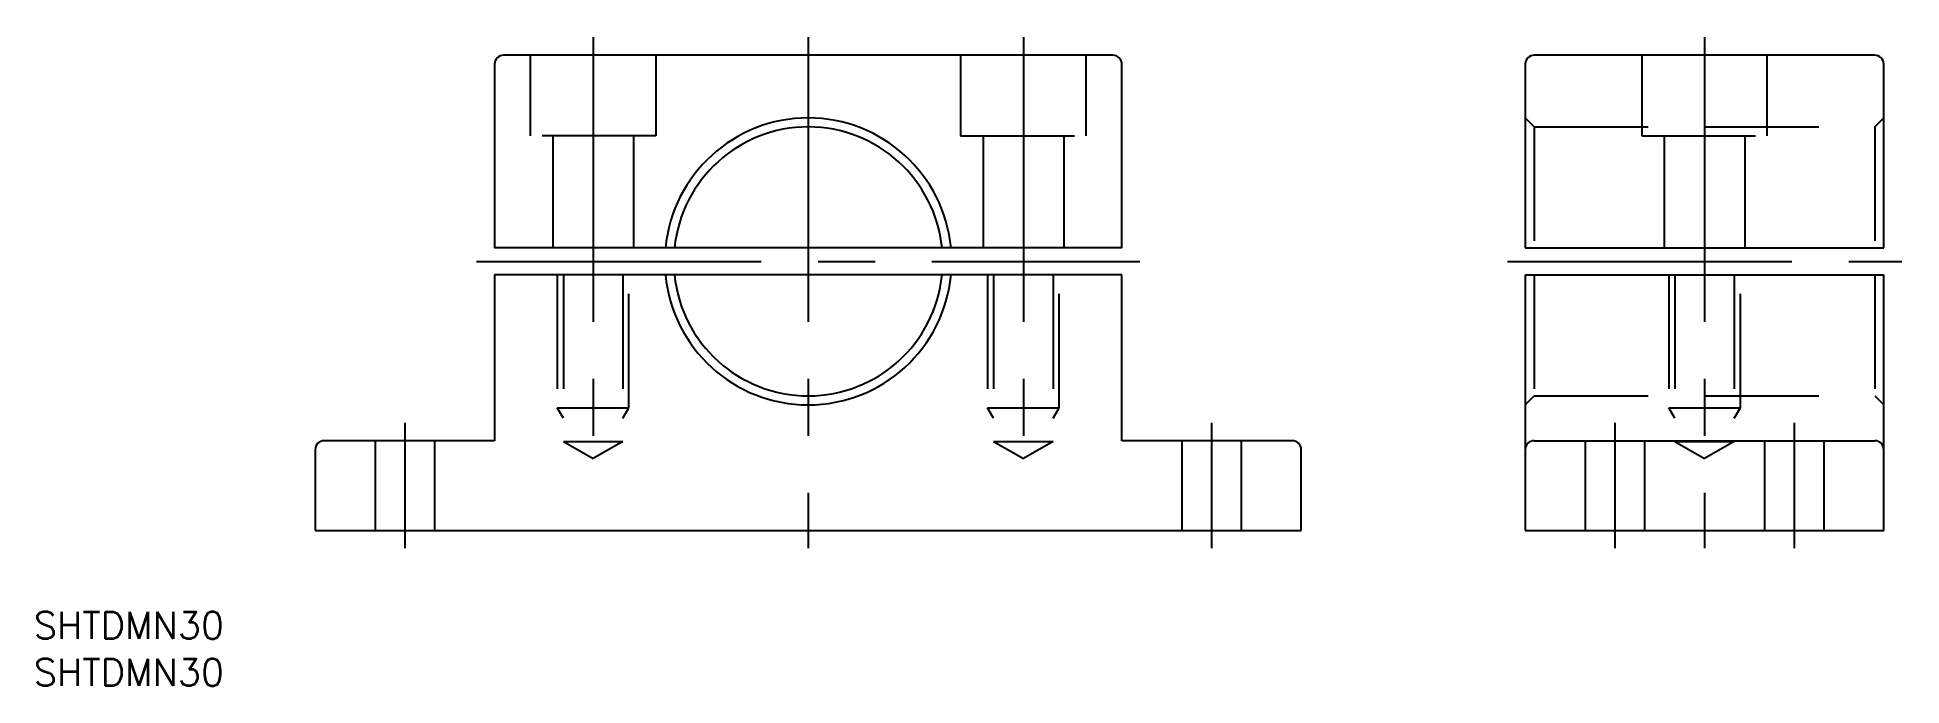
# Model space of a CAD drawing. Extents: x -31 to 177, y -17 to 55.
import ezdxf

# ---------------------------------------------------------------- set-up
doc = ezdxf.new("R2010")
doc.units = 0
doc.linetypes.add('CENTER', pattern=[50.8, 31.75, -6.35, 6.35, -6.35])
doc.linetypes.add('DASHED', pattern=[19.05, 12.7, -6.35])
doc.layers.get('0').update_dxf_attribs({"linetype": 'CONTINUOUS'})
doc.layers.add('CENTER', color=1, linetype='CENTER')
doc.styles.get("Standard").update_dxf_attribs({"font": 'txt.shx', "height": 3, "bigfont": 'bigfont.shx'})

# ---------------------------------------------------------------- blocks, each defined once
blk = doc.blocks.new('*U2')
at = {"color": 7, "linetype": 'CONTINUOUS'}
blk.add_text('SHTDMN30', height=3, dxfattribs=at).set_placement((-31.4, -12.1))
blk = doc.blocks.new('*U3')
at = {"color": 7, "linetype": 'CONTINUOUS'}
blk.add_text('SHTDMN30', height=3, dxfattribs=at).set_placement((-31.4, -17.33))

msp = doc.modelspace()

# ---------------------------------------------------------------- linework, layer by layer
at = {"color": 7, "linetype": 'CONTINUOUS'}
for p, q in [((89, 53), (21, 53)), ((174, 53), (136, 53)), ((20, 52), (20, 31.5)), ((90, 31.5), (90, 52)), ((135, 52), (135, 31.5)), ((175, 31.5), (175, 52)), ((90, 31.5), (20, 31.5)), ((135, 31.5), (175, 31.5)), ((20, 28.5), (20, 10)), ((90, 28.5), (20, 28.5)), ((90, 10), (90, 28.5)), ((135, 28.5), (135, 0)), ((135, 28.5), (175, 28.5)), ((175, 0), (175, 28.5)), ((0, 9), (0, 0)), ((20, 10), (1, 10)), ((109, 10), (90, 10)), ((110, 0), (110, 9)), ((136, 10), (174, 10)), ((0, 0), (110, 0)), ((135, 0), (175, 0))]:
    msp.add_line(p, q, dxfattribs=at)
at = {"color": 3, "linetype": 'DASHED'}
for p, q in [((24, 44), (24, 53)), ((38, 53), (38, 44)), ((72, 53), (72, 44)), ((86, 44), (86, 53)), ((148, 53), (148, 44)), ((162, 44), (162, 53)), ((135, 46), (136, 45)), ((174, 45), (175, 46)), ((38, 44), (24, 44)), ((26.5, 44), (26.5, 31.5)), ((35.5, 44), (35.5, 31.5)), ((72, 44), (86, 44)), ((74.5, 44), (74.5, 31.5)), ((83.5, 44), (83.5, 31.5)), ((136, 45), (174, 45)), ((136, 45), (136, 31.5)), ((148, 44), (162, 44)), ((150.5, 44), (150.5, 31.5)), ((159.5, 44), (159.5, 31.5)), ((174, 45), (174, 31.5)), ((27, 28.5), (27, 13.67)), ((27.68, 28.5), (27.68, 9.92)), ((34.32, 28.5), (34.32, 9.92)), ((35, 13.67), (35, 28.5)), ((75, 28.5), (75, 13.67)), ((75.68, 28.5), (75.68, 9.92)), ((82.32, 28.5), (82.32, 9.92)), ((83, 13.67), (83, 28.5)), ((136, 28.5), (136, 15)), ((151, 28.5), (151, 13.67)), ((151.68, 28.5), (151.68, 9.92)), ((158.32, 28.5), (158.32, 9.92)), ((159, 13.67), (159, 28.5)), ((174, 28.5), (174, 15)), ((135, 14), (136, 15)), ((136, 15), (174, 15)), ((174, 15), (175, 14)), ((27, 13.67), (35, 13.67)), ((27.68, 12.5), (27, 13.67)), ((34.32, 12.5), (35, 13.67)), ((75, 13.67), (83, 13.67)), ((75.68, 12.5), (75, 13.67)), ((82.32, 12.5), (83, 13.67)), ((151, 13.67), (159, 13.67)), ((151.68, 12.5), (151, 13.67)), ((158.32, 12.5), (159, 13.67)), ((6.7, 10), (6.7, 0)), ((13.3, 10), (13.3, 0)), ((27.68, 9.92), (34.32, 9.92)), ((27.68, 9.92), (31, 8)), ((34.32, 9.92), (31, 8)), ((75.68, 9.92), (82.32, 9.92)), ((75.68, 9.92), (79, 8)), ((82.32, 9.92), (79, 8)), ((96.7, 10), (96.7, 0)), ((103.3, 10), (103.3, 0)), ((141.7, 10), (141.7, 0)), ((148.3, 10), (148.3, 0)), ((151.68, 9.92), (158.32, 9.92)), ((151.68, 9.92), (155, 8)), ((158.32, 9.92), (155, 8)), ((161.7, 10), (161.7, 0)), ((168.3, 10), (168.3, 0))]:
    msp.add_line(p, q, dxfattribs=at)
at = {"color": 7, "linetype": 'CONTINUOUS'}
for centre, radius, start, end in [((21, 52), 1, 90, 180), ((89, 52), 1, 0, 90), ((136, 52), 1, 90, 180), ((174, 52), 1, 0, 90), ((55, 30), 16, 5.3794, 174.6206), ((55, 30), 15, 5.7392, 174.2608), ((55, 30), 16, 185.3794, 354.6206), ((55, 30), 15, 185.7392, 354.2608), ((1, 9), 1, 90, 180), ((109, 9), 1, 0, 90), ((136, 9), 1, 90, 180), ((174, 9), 1, 0, 90)]:
    msp.add_arc(centre, radius, start, end, dxfattribs=at)
at = {"layer": 'CENTER', "color": 1, "linetype": 'CENTER'}
for p, q in [((31, 55), (31, 6)), ((55, 55), (55, -2)), ((79, 55), (79, 6)), ((155, 55), (155, -2)), ((18, 30), (92, 30)), ((133, 30), (177, 30)), ((10, 12), (10, -2)), ((100, 12), (100, -2)), ((145, 12), (145, -2)), ((165, 12), (165, -2))]:
    msp.add_line(p, q, dxfattribs=at)

# ---------------------------------------------------------------- block references
at = {"color": 7, "linetype": 'CONTINUOUS'}
for name in ['*U2', '*U3']:
    msp.add_blockref(name, (0, 0), dxfattribs=at)

doc.saveas('drawing.dxf')
